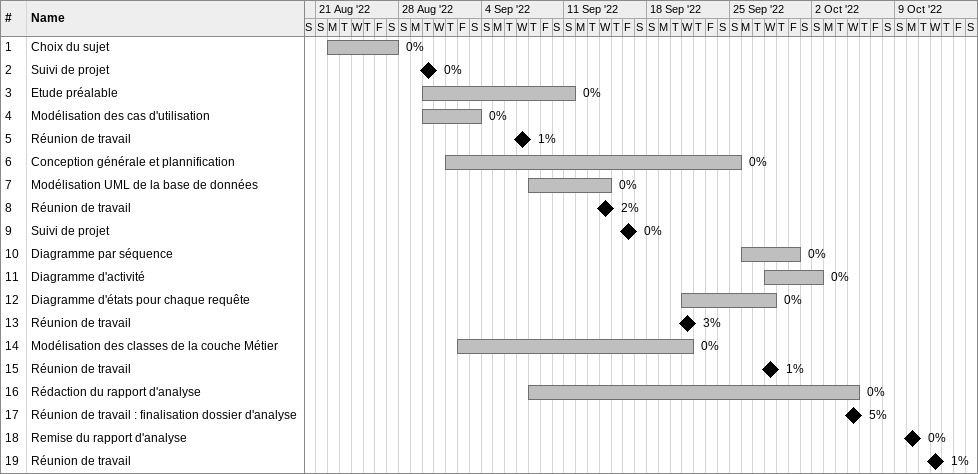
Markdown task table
| ID | Task | Start | Finish | % complete |
|---|---|---|---|---|
| 1 | Choix du sujet | 2022-08-22 | 2022-08-27 | 0 |
| 2 | Suivi de projet (milestone) | 2022-08-30 | 2022-08-30 | 0 |
| 3 | Etude préalable | 2022-08-30 | 2022-09-11 | 0 |
| 4 | Modélisation des cas d'utilisation | 2022-08-30 | 2022-09-03 | 0 |
| 5 | Réunion de travail (milestone) | 2022-09-07 | 2022-09-07 | 1 |
| 6 | Conception générale et plannification | 2022-09-01 | 2022-09-25 | 0 |
| 7 | Modélisation UML de la base de données | 2022-09-08 | 2022-09-14 | 0 |
| 8 | Réunion de travail (milestone) | 2022-09-14 | 2022-09-14 | 2 |
| 9 | Suivi de projet (milestone) | 2022-09-16 | 2022-09-16 | 0 |
| 10 | Diagramme par séquence | 2022-09-26 | 2022-09-30 | 0 |
| 11 | Diagramme d'activité | 2022-09-28 | 2022-10-02 | 0 |
| 12 | Diagramme d'états pour chaque requête | 2022-09-21 | 2022-09-28 | 0 |
| 13 | Réunion de travail (milestone) | 2022-09-21 | 2022-09-21 | 3 |
| 14 | Modélisation des classes de la couche Métier | 2022-09-02 | 2022-09-21 | 0 |
| 15 | Réunion de travail (milestone) | 2022-09-28 | 2022-09-28 | 1 |
| 16 | Rédaction du rapport d'analyse | 2022-09-08 | 2022-10-05 | 0 |
| 17 | Réunion de travail : finalisation dossier d'analyse (milestone) | 2022-10-05 | 2022-10-05 | 5 |
| 18 | Remise du rapport d'analyse (milestone) | 2022-10-10 | 2022-10-10 | 0 |
| 19 | Réunion de travail (milestone) | 2022-10-12 | 2022-10-12 | 1 |
